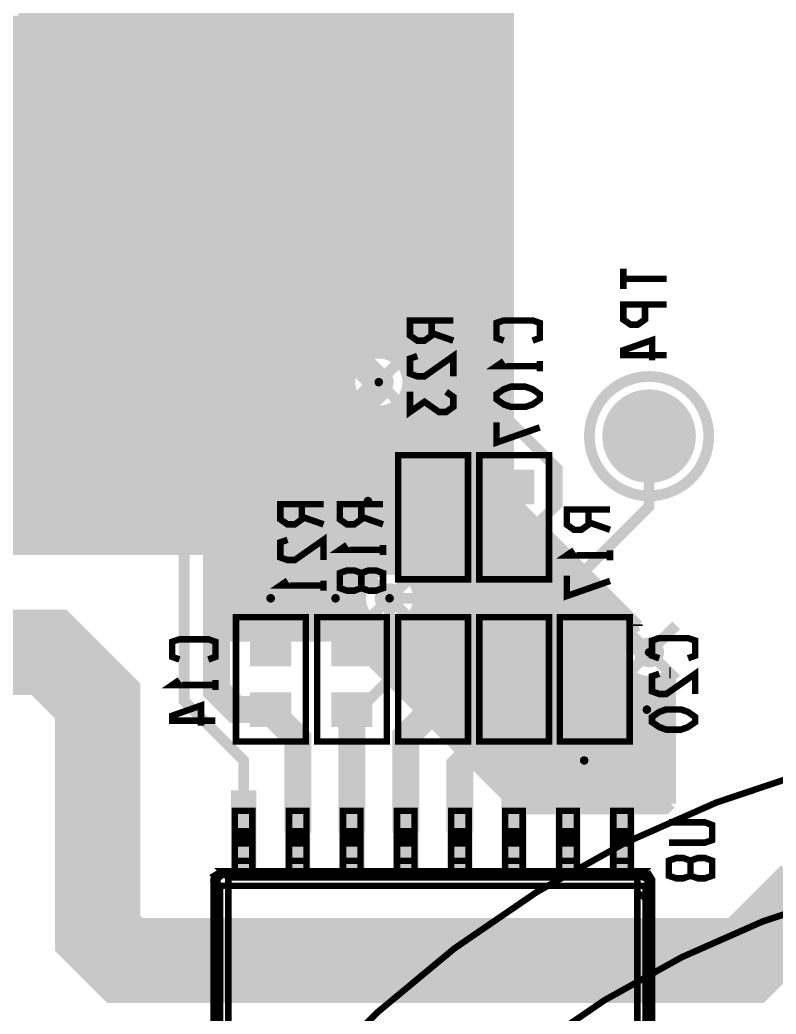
# Model space of a CAD drawing. Extents: x -20 to 155, y -92 to 168.
# Drawn here: x 49.99 to 67.75, y 41.03 to 64.39 of the extents above; entities that cross this region are included whole.
import ezdxf

# ---------------------------------------------------------------- set-up
doc = ezdxf.new("R2010")
doc.units = 0
doc.header["$MEASUREMENT"] = 0
doc.layers.get('0').update_dxf_attribs({"linetype": 'CONTINUOUS'})
for name, color, linetype in [('25-334-1_BOT', 7, 'CONTINUOUS'), ('25-334-1_DRD', 7, 'CONTINUOUS'), ('25-334-1_DRL', 2, 'CONTINUOUS'), ('25-334-1_IN1', 4, 'CONTINUOUS'), ('25-334-1_IN2', 3, 'CONTINUOUS'), ('25-334-1_SMB', 5, 'CONTINUOUS'), ('25-334-1_SMT', 10, 'CONTINUOUS'), ('25-334-1_SPB', 14, 'CONTINUOUS'), ('25-334-1_SSB', 12, 'CONTINUOUS'), ('25-334-1_SST', 11, 'CONTINUOUS'), ('25-334-1_TOP', 13, 'CONTINUOUS'), ('THRUHOLE_TAP', 7, 'CONTINUOUS')]:
    doc.layers.add(name, color=color, linetype=linetype)

# ---------------------------------------------------------------- blocks, each defined once
blk = doc.blocks.new('ROUND_40')
at = {"const_width": 0.3175}
blk.add_lwpolyline([(-0.15875, 0, 1), (0.15875, 0, 1)], format="xyb", close=True, dxfattribs=at)
blk = doc.blocks.new('ROUND_25')
at = {"const_width": 1.09982}
blk.add_lwpolyline([(-0.54991, 0, 1), (0.54991, 0, 1)], format="xyb", close=True, dxfattribs=at)
blk = doc.blocks.new('RECTANGLE_26')
blk.add_solid([(0.4826, 0.4064), (0.4826, -0.4064), (-0.4826, 0.4064), (-0.4826, -0.4064)])
blk = doc.blocks.new('RECTANGLE_31')
blk.add_solid([(0.29972, 0.99949), (0.29972, -0.99949), (-0.29972, 0.99949), (-0.29972, -0.99949)])
blk = doc.blocks.new('ROUND_39')
at = {"const_width": 0.35052}
blk.add_lwpolyline([(-0.17526, 0, 1), (0.17526, 0, 1)], format="xyb", close=True, dxfattribs=at)
blk = doc.blocks.new('ROUND_81')
at = {"const_width": 0.50038}
blk.add_lwpolyline([(-0.25019, 0, 1), (0.25019, 0, 1)], format="xyb", close=True, dxfattribs=at)
blk = doc.blocks.new('ROUND_85')
at = {"const_width": 0.10033}
blk.add_lwpolyline([(-0.050164, 0, 1), (0.050164, 0, 1)], format="xyb", close=True, dxfattribs=at)
blk = doc.blocks.new('ROUND_42')
at = {"const_width": 0.35052}
blk.add_lwpolyline([(-0.17526, 0, 1), (0.17526, 0, 1)], format="xyb", close=True, dxfattribs=at)
blk = doc.blocks.new('ROUND_35')
at = {"const_width": 0.10033}
blk.add_lwpolyline([(-0.050164, 0, 1), (0.050164, 0, 1)], format="xyb", close=True, dxfattribs=at)
blk = doc.blocks.new('ROUND_71')
at = {"const_width": 0.50038}
blk.add_lwpolyline([(-0.25019, 0, 1), (0.25019, 0, 1)], format="xyb", close=True, dxfattribs=at)

msp = doc.modelspace()

# ---------------------------------------------------------------- linework, layer by layer
at = {"layer": '25-334-1_BOT'}
for points, const_width in [([(55.245, 45.29074), (55.245, 46.99), (53.848, 48.387), (53.848, 52.197), (57.15, 55.499), (57.15, 70.866), (67.945, 81.661), (67.945, 92.6338)], 0.254), ([(61.595, 51.9938), (62.611, 53.0098), (62.611, 53.848), (58.039, 58.42), (58.039, 70.993), (67.056, 80.01), (67.945, 80.01)], 0.254), ([(55.88, 48.1838), (55.0672, 48.1838), (54.61, 48.641), (54.61, 51.943), (58.42, 55.753), (58.42, 55.88)], 0.635), ([(59.69, 48.1838), (60.1218, 48.1838), (60.579, 48.641), (60.579, 50.165), (61.214, 50.8), (62.611, 50.8), (64.77, 52.959), (64.77, 54.61)], 0.254), ([(58.166, 53.086), (58.4962, 53.4162), (59.69, 53.4162)], 0.254), ([(61.595, 53.4162), (59.69, 53.4162)], 0.254), ([(59.69, 51.9938), (59.69, 49.6062)], 0.635), ([(61.595, 51.9938), (59.69, 51.9938)], 0.635), ([(55.88, 50.8), (55.88, 49.6062)], 0.635), ([(55.88, 50.8), (55.88, 49.6062)], 0.635), ([(57.785, 49.6062), (57.785, 50.419), (57.404, 50.8)], 0.254), ([(57.785, 49.6062), (57.785, 50.419), (57.404, 50.8)], 0.254), ([(58.674, 50.8), (58.674, 48.895), (57.9628, 48.1838), (57.785, 48.1838)], 0.254), ([(63.5, 49.6062), (61.595, 49.6062)], 0.635), ([(63.5, 49.6062), (64.6938, 49.6062), (64.77, 49.53)], 0.254), ([(56.515, 45.29074), (56.515, 47.498), (55.88, 48.133), (55.88, 48.1838)], 0.635), ([(57.785, 48.1838), (57.785, 45.29074)], 0.635), ([(59.69, 48.1838), (59.055, 47.5488), (59.055, 45.29074)], 0.635), ([(60.325, 45.29074), (60.325, 46.863), (61.595, 48.133), (61.595, 48.1838)], 0.635), ([(63.5, 48.1838), (64.7192, 48.1838)], 0.254), ([(64.7192, 48.1838), (63.5, 48.1838)], 0.254), ([(62.865, 45.29074), (62.865, 46.609), (63.246, 46.99)], 0.254)]:
    msp.add_lwpolyline(points, dxfattribs=dict(at, const_width=const_width))
at = {"layer": '25-334-1_DRD', "const_width": 0.254}
for points in [[(59.055, 56.515), (57.785, 55.245)], [(59.055, 55.245), (57.785, 56.515)], [(64.77, 55.245), (64.77, 53.975)], [(65.405, 54.61), (64.135, 54.61)], [(58.801, 53.721), (57.531, 52.451)], [(58.801, 52.451), (57.531, 53.721)], [(56.515, 51.435), (55.245, 50.165)], [(56.515, 50.165), (55.245, 51.435)], [(56.515, 51.435), (55.245, 50.165)], [(56.515, 50.165), (55.245, 51.435)], [(58.039, 51.435), (56.769, 50.165)], [(58.039, 50.165), (56.769, 51.435)], [(58.039, 51.435), (56.769, 50.165)], [(58.039, 50.165), (56.769, 51.435)], [(59.309, 51.435), (58.039, 50.165)], [(59.309, 50.165), (58.039, 51.435)], [(65.405, 50.165), (64.135, 48.895)], [(65.405, 48.895), (64.135, 50.165)], [(65.3542, 48.8188), (64.0842, 47.5488)], [(65.3542, 47.5488), (64.0842, 48.8188)], [(65.3542, 48.8188), (64.0842, 47.5488)], [(65.3542, 47.5488), (64.0842, 48.8188)], [(63.881, 47.625), (62.611, 46.355)], [(63.881, 46.355), (62.611, 47.625)]]:
    msp.add_lwpolyline(points, dxfattribs=at)
at = {"layer": '25-334-1_DRL', "const_width": 1.99898}
msp.add_lwpolyline([(68.58, 43.815), (67.056, 42.291), (52.451, 42.291), (51.816, 42.926), (51.816, 48.387), (50.673, 49.53), (40.005, 49.53)], dxfattribs=at)
at = {"layer": '25-334-1_IN2', "const_width": 0.254}
for points in [[(51.2318, 123.81484), (51.2318, 51.943)], [(58.547, 123.78182), (58.547, 56.54802)], [(53.0606, 122.5169), (53.0606, 51.943)], [(60.3758, 121.69902), (60.3758, 47.1932)], [(60.6044, 121.46788), (60.6044, 46.9646)], [(60.833, 121.37898), (60.833, 46.736)], [(61.0616, 121.3739), (61.0616, 46.5074)], [(61.2902, 115.68938), (61.2902, 46.2788)], [(58.0898, 113.43894), (58.0898, 56.47436)], [(58.3184, 113.62436), (58.3184, 56.55056)], [(53.2892, 110.57636), (53.2892, 51.943)], [(53.5178, 110.20044), (53.5178, 51.943)], [(53.7464, 109.98454), (53.7464, 51.943)], [(53.975, 109.8423), (53.975, 51.943)], [(54.2036, 109.7534), (54.2036, 51.943)], [(54.4322, 109.70514), (54.4322, 51.943)], [(60.1472, 107.60202), (60.1472, 47.4218)], [(52.832, 90.98788), (52.832, 51.943)], [(56.0324, 86.16188), (56.0324, 49.911)], [(56.7182, 86.14664), (56.7182, 49.911)], [(56.261, 86.07298), (56.261, 49.911)], [(56.4896, 86.0679), (56.4896, 49.911)], [(61.468, 81.915), (61.468, 53.213)], [(58.7756, 81.75244), (58.7756, 56.45912)], [(51.0032, 81.53908), (51.0032, 51.943)], [(59.9186, 81.43494), (59.9186, 47.6504)], [(50.3174, 81.40192), (50.3174, 51.943)], [(50.546, 81.36128), (50.546, 51.943)], [(50.7746, 81.40192), (50.7746, 51.943)], [(59.0042, 81.38922), (59.0042, 56.22798)], [(59.2328, 81.26476), (59.2328, 51.18608)], [(59.4614, 81.23428), (59.4614, 48.1076)], [(59.69, 81.28508), (59.69, 47.879)], [(54.6608, 80.29702), (54.6608, 51.943)], [(55.8038, 80.25638), (55.8038, 49.911)], [(54.8894, 80.06588), (54.8894, 49.911)], [(55.5752, 80.05064), (55.5752, 49.911)], [(55.118, 79.97698), (55.118, 49.911)], [(55.3466, 79.9719), (55.3466, 49.911)], [(56.9468, 77.60208), (56.9468, 49.911)], [(57.1754, 77.46492), (57.1754, 49.911)], [(57.6326, 77.46492), (57.6326, 49.911)], [(57.8612, 77.60208), (57.8612, 56.26608)], [(57.404, 77.42428), (57.404, 49.911)], [(52.6034, 75.40244), (52.6034, 51.943)], [(51.4604, 75.08494), (51.4604, 51.943)], [(51.689, 74.93508), (51.689, 51.943)], [(51.9176, 74.88428), (51.9176, 51.943)], [(52.1462, 74.91476), (52.1462, 51.943)], [(52.3748, 75.03922), (52.3748, 51.943)], [(50.0888, 73.27138), (50.0888, 51.943)], [(61.468, 64.3636), (47.53356, 64.3636)], [(61.468, 64.135), (47.2313, 64.135)], [(61.468, 63.9064), (44.99356, 63.9064)], [(61.468, 63.6778), (45.10532, 63.6778)], [(61.468, 63.4492), (45.12818, 63.4492)], [(61.468, 63.2206), (45.06976, 63.2206)], [(61.468, 62.992), (44.90212, 62.992)], [(61.468, 62.7634), (40.259, 62.7634)], [(61.468, 62.5348), (40.259, 62.5348)], [(61.468, 62.3062), (40.259, 62.3062)], [(61.468, 62.0776), (40.259, 62.0776)], [(61.468, 61.849), (40.259, 61.849)], [(61.468, 61.6204), (40.259, 61.6204)], [(61.468, 61.3918), (40.259, 61.3918)], [(61.468, 61.1632), (40.259, 61.1632)], [(61.468, 60.9346), (40.259, 60.9346)], [(61.468, 60.706), (40.259, 60.706)], [(61.468, 60.4774), (40.259, 60.4774)], [(61.468, 60.2488), (40.259, 60.2488)], [(61.468, 60.0202), (40.259, 60.0202)], [(61.468, 59.7916), (40.259, 59.7916)], [(61.468, 59.563), (40.259, 59.563)], [(61.468, 59.3344), (40.259, 59.3344)], [(61.468, 59.1058), (40.259, 59.1058)], [(61.468, 58.8772), (40.259, 58.8772)], [(61.468, 58.6486), (40.259, 58.6486)], [(61.468, 58.42), (40.259, 58.42)], [(61.468, 58.1914), (40.259, 58.1914)], [(61.468, 57.9628), (40.259, 57.9628)], [(61.468, 57.7342), (40.259, 57.7342)], [(61.468, 57.5056), (40.259, 57.5056)], [(61.468, 57.277), (40.259, 57.277)], [(61.468, 57.0484), (47.40402, 57.0484)], [(61.468, 56.8198), (47.76978, 56.8198)], [(61.468, 56.5912), (47.8917, 56.5912)], [(57.93994, 56.3626), (47.92218, 56.3626)], [(61.468, 56.3626), (58.89752, 56.3626)], [(57.79008, 56.134), (47.87392, 56.134)], [(61.468, 56.134), (59.04992, 56.134)], [(57.73928, 55.9054), (47.72152, 55.9054)], [(61.468, 55.9054), (59.09818, 55.9054)], [(57.76976, 55.6768), (40.259, 55.6768)], [(57.8612, 55.49138), (57.8612, 49.7078)], [(59.0042, 55.53202), (59.0042, 51.39436)], [(61.468, 55.6768), (59.0677, 55.6768)], [(57.89422, 55.4482), (40.259, 55.4482)], [(58.0898, 55.28564), (58.0898, 51.14798)], [(58.7756, 55.30088), (58.7756, 51.47056)], [(61.468, 55.4482), (58.94578, 55.4482)], [(58.25744, 55.2196), (40.259, 55.2196)], [(58.3184, 55.2069), (58.3184, 51.37912)], [(58.547, 55.21198), (58.547, 51.46802)], [(61.468, 55.2196), (58.58002, 55.2196)], [(61.468, 54.991), (40.259, 54.991)], [(61.468, 54.7624), (40.259, 54.7624)], [(61.468, 54.5338), (40.259, 54.5338)], [(61.468, 54.3052), (40.259, 54.3052)], [(61.468, 54.0766), (40.259, 54.0766)], [(61.468, 53.848), (40.259, 53.848)], [(61.468, 53.6194), (40.259, 53.6194)], [(61.468, 53.3908), (40.259, 53.3908)], [(61.5188, 53.1622), (40.259, 53.1622)], [(61.468, 53.213), (64.51854, 50.16246)], [(61.5188, 53.1622), (61.5188, 46.0502)], [(61.7474, 52.9336), (40.259, 52.9336)], [(61.7474, 52.9336), (61.7474, 45.847)], [(61.976, 52.705), (40.259, 52.705)], [(61.976, 52.705), (61.976, 45.847)], [(62.2046, 52.4764), (40.259, 52.4764)], [(62.2046, 52.4764), (62.2046, 45.847)], [(62.4332, 52.2478), (40.259, 52.2478)], [(62.4332, 52.2478), (62.4332, 45.847)], [(62.6618, 52.0192), (40.259, 52.0192)], [(62.6618, 52.0192), (62.6618, 45.847)], [(54.864, 51.943), (40.259, 51.943)], [(54.864, 51.943), (54.864, 49.911)], [(62.8904, 51.7906), (54.864, 51.7906)], [(62.8904, 51.7906), (62.8904, 45.847)], [(63.119, 51.562), (54.864, 51.562)], [(63.119, 51.562), (63.119, 45.847)], [(58.25236, 51.3334), (54.864, 51.3334)], [(63.3476, 51.3334), (59.09564, 51.3334)], [(63.3476, 51.3334), (63.3476, 45.847)], [(58.06694, 51.1048), (54.864, 51.1048)], [(63.5762, 51.1048), (59.28106, 51.1048)], [(63.5762, 51.1048), (63.5762, 45.847)], [(57.99836, 50.8762), (54.864, 50.8762)], [(63.8048, 50.8762), (59.34964, 50.8762)], [(63.8048, 50.8762), (63.8048, 45.847)], [(58.01106, 50.6476), (54.864, 50.6476)], [(64.0334, 50.6476), (59.33694, 50.6476)], [(64.0334, 50.6476), (64.0334, 45.847)], [(58.11012, 50.419), (54.864, 50.419)], [(58.0898, 50.45202), (58.0898, 49.4792)], [(59.2328, 50.41138), (59.2328, 48.3362)], [(64.262, 50.419), (59.23788, 50.419)], [(64.262, 50.419), (64.262, 49.98212)], [(58.37174, 50.1904), (54.864, 50.1904)], [(58.3184, 50.22088), (58.3184, 49.2506)], [(58.547, 50.13198), (58.547, 49.022)], [(58.7756, 50.1269), (58.7756, 48.7934)], [(64.4906, 50.1904), (58.97372, 50.1904)], [(59.0042, 50.20564), (59.0042, 48.5648)], [(64.4906, 50.1904), (64.4906, 50.14976)], [(64.24422, 49.9618), (54.864, 49.9618)], [(57.658, 49.911), (54.864, 49.911)], [(57.658, 49.911), (61.722, 45.847)], [(64.11976, 49.7332), (57.8358, 49.7332)], [(64.08928, 49.5046), (58.0644, 49.5046)], [(64.14008, 49.276), (58.293, 49.276)], [(64.28994, 49.0474), (58.5216, 49.0474)], [(64.262, 49.07788), (64.262, 45.847)], [(65.1764, 48.9839), (65.1764, 45.8724)], [(65.278, 49.0474), (65.24752, 49.0474)], [(65.278, 49.07788), (65.278, 45.974)], [(65.278, 48.8188), (58.7502, 48.8188)], [(64.4906, 48.91024), (64.4906, 45.847)], [(64.7192, 48.85182), (64.7192, 45.847)], [(64.9478, 48.87214), (64.9478, 45.847)], [(65.278, 48.5902), (58.9788, 48.5902)], [(65.278, 48.3616), (59.2074, 48.3616)], [(65.278, 48.133), (59.436, 48.133)], [(65.278, 47.9044), (59.6646, 47.9044)], [(65.278, 47.6758), (59.8932, 47.6758)], [(65.278, 47.4472), (60.1218, 47.4472)], [(65.278, 47.2186), (60.3504, 47.2186)], [(65.278, 46.99), (60.579, 46.99)], [(65.278, 46.7614), (60.8076, 46.7614)], [(65.278, 46.5328), (61.0362, 46.5328)], [(65.278, 46.3042), (61.2648, 46.3042)], [(65.278, 46.0756), (61.4934, 46.0756)], [(65.278, 45.974), (65.151, 45.847), (61.722, 45.847)]]:
    msp.add_lwpolyline(points, dxfattribs=at)
for points in [[(58.42, 56.56072, 0.4142136), (57.73928, 55.88)], [(59.10072, 55.88, 0.4142136), (58.42, 56.56072)], [(57.73928, 55.88, 0.4142136), (58.42, 55.19928)], [(58.42, 55.19928, 0.4142136), (59.10072, 55.88)], [(58.674, 51.48072, 0.4142136), (57.99328, 50.8)], [(59.35472, 50.8, 0.4142136), (58.674, 51.48072)], [(57.99328, 50.8, 0.4142136), (58.674, 50.11928)], [(58.674, 50.11928, 0.4142136), (59.35472, 50.8)], [(64.51854, 50.16246, 0.3072473), (64.08928, 49.53)], [(64.08928, 49.53, 0.4142136), (64.77, 48.84928)], [(64.77, 48.84928, 0.214066), (65.2785, 49.07744)]]:
    msp.add_lwpolyline(points, format="xyb", dxfattribs=at)
at = {"layer": '25-334-1_SSB', "const_width": 0.1524}
for points in [[(64.16548, 58.06948), (64.16548, 58.54446)], [(65.18148, 58.3057), (64.16548, 58.3057)], [(64.67348, 57.70626), (64.67348, 57.35066), (64.5033, 57.23128), (64.33566, 57.23128), (64.16548, 57.35066), (64.16548, 57.70626), (65.18148, 57.70626)], [(59.66206, 57.33034), (59.66206, 56.97474), (59.49442, 56.85536), (59.32424, 56.85536), (59.15406, 56.97474), (59.15406, 57.33034), (60.17006, 57.33034)], [(62.03442, 56.85536), (62.20206, 56.91632), (62.20206, 57.27192), (62.03442, 57.33034), (61.35624, 57.33034), (61.18606, 57.27192), (61.18606, 56.91632), (61.35624, 56.85536)], [(59.66206, 57.03316), (60.17006, 56.85536)], [(64.84366, 56.39308), (64.84366, 56.86806), (64.16548, 56.6293), (64.16548, 56.51246), (65.18148, 56.51246)], [(60.17006, 56.01716), (60.17006, 56.49214), (59.49442, 56.01716), (59.32424, 56.01716), (59.15406, 56.07812), (59.15406, 56.43372), (59.32424, 56.49214)], [(62.20206, 56.25592), (61.18606, 56.25592), (61.35624, 56.37276)], [(62.20206, 56.13654), (62.20206, 56.37276)], [(62.20206, 55.59552), (62.03442, 55.71236), (61.86424, 55.77332), (61.52642, 55.77332), (61.35624, 55.71236), (61.18606, 55.59552), (61.18606, 55.47614), (61.35624, 55.35676), (61.52642, 55.29834), (61.86424, 55.29834), (62.03442, 55.35676), (62.20206, 55.47614), (62.20206, 55.59552)], [(60.00242, 55.65394), (60.17006, 55.53456), (60.17006, 55.29834), (60.00242, 55.17896), (59.83224, 55.17896), (59.49442, 55.41772), (59.15406, 55.17896), (59.15406, 55.65394)], [(62.20206, 54.81574), (61.18606, 54.46014), (61.18606, 54.93512)], [(60.5155, 54.1655), (60.5155, 51.2445), (58.8772, 51.2445), (58.8772, 54.1655), (60.5155, 54.1655)], [(62.4205, 54.1655), (62.4205, 51.2445), (60.7822, 51.2445), (60.7822, 54.1655), (62.4205, 54.1655)], [(56.61406, 53.01234), (56.61406, 52.65674), (56.44642, 52.53736), (56.27624, 52.53736), (56.10606, 52.65674), (56.10606, 53.01234), (57.12206, 53.01234)], [(58.01106, 53.01234), (58.01106, 52.65674), (57.84342, 52.53736), (57.67324, 52.53736), (57.50306, 52.65674), (57.50306, 53.01234), (58.51906, 53.01234)], [(63.34506, 52.88534), (63.34506, 52.52974), (63.17742, 52.41036), (63.00724, 52.41036), (62.83706, 52.52974), (62.83706, 52.88534), (63.85306, 52.88534)], [(56.61406, 52.71516), (57.12206, 52.53736)], [(58.01106, 52.71516), (58.51906, 52.53736)], [(63.34506, 52.58816), (63.85306, 52.41036)], [(57.12206, 51.69916), (57.12206, 52.17414), (56.44642, 51.69916), (56.27624, 51.69916), (56.10606, 51.76012), (56.10606, 52.11572), (56.27624, 52.17414)], [(58.51906, 51.93792), (57.50306, 51.93792), (57.67324, 52.05476)], [(58.51906, 51.81854), (58.51906, 52.05476)], [(63.85306, 51.81092), (62.83706, 51.81092), (63.00724, 51.92776)], [(63.85306, 51.69154), (63.85306, 51.92776)], [(58.01106, 51.03876), (57.84342, 50.98034), (57.67324, 50.98034), (57.50306, 51.03876), (57.50306, 51.39436), (57.67324, 51.45532), (57.84342, 51.45532), (58.01106, 51.39436), (58.01106, 51.03876), (58.18124, 50.98034), (58.35142, 50.98034), (58.51906, 51.03876), (58.51906, 51.39436), (58.35142, 51.45532), (58.18124, 51.45532), (58.01106, 51.39436)], [(63.85306, 51.20894), (62.83706, 50.85334), (62.83706, 51.32832)], [(57.12206, 51.09972), (56.10606, 51.09972), (56.27624, 51.21656)], [(57.12206, 50.98034), (57.12206, 51.21656)], [(56.7055, 50.3555), (56.7055, 47.4345), (55.0672, 47.4345), (55.0672, 50.3555), (56.7055, 50.3555)], [(58.6105, 50.3555), (58.6105, 47.4345), (56.9722, 47.4345), (56.9722, 50.3555), (58.6105, 50.3555)], [(60.5155, 50.3555), (60.5155, 47.4345), (58.8772, 47.4345), (58.8772, 50.3555), (60.5155, 50.3555)], [(62.4205, 50.3555), (62.4205, 47.4345), (60.7822, 47.4345), (60.7822, 50.3555), (62.4205, 50.3555)], [(62.6745, 47.4345), (62.6745, 50.3555), (64.3128, 50.3555), (64.3128, 47.4345), (62.6745, 47.4345)], [(54.41442, 49.36236), (54.58206, 49.42332), (54.58206, 49.77892), (54.41442, 49.83734), (53.73624, 49.83734), (53.56606, 49.77892), (53.56606, 49.42332), (53.73624, 49.36236)], [(65.6844, 49.3903), (65.85458, 49.45126), (65.85458, 49.80686), (65.6844, 49.86528), (65.00876, 49.86528), (64.83858, 49.80686), (64.83858, 49.45126), (65.00876, 49.3903)], [(65.85458, 48.5521), (65.85458, 49.02708), (65.1764, 48.5521), (65.00876, 48.5521), (64.83858, 48.61306), (64.83858, 48.96866), (65.00876, 49.02708)], [(54.58206, 48.76292), (53.56606, 48.76292), (53.73624, 48.87976)], [(54.58206, 48.64354), (54.58206, 48.87976)], [(54.24424, 47.80534), (54.24424, 48.28032), (53.56606, 48.04156), (53.56606, 47.92472), (54.58206, 47.92472)], [(65.85458, 48.01108), (65.6844, 48.13046), (65.51676, 48.18888), (65.1764, 48.18888), (65.00876, 48.13046), (64.83858, 48.01108), (64.83858, 47.8917), (65.00876, 47.77486), (65.1764, 47.7139), (65.51676, 47.7139), (65.6844, 47.77486), (65.85458, 47.8917), (65.85458, 48.01108)], [(60.11926, 44.38904), (59.26074, 44.38904), (58.84926, 44.38904), (57.99074, 44.38904), (57.57926, 44.38904), (56.72074, 44.38904), (56.30926, 44.38904), (55.45074, 44.38904), (55.03926, 44.38904), (55.03926, 44.63288), (55.03926, 45.03674), (55.45074, 45.03674), (55.45074, 45.17898), (55.45074, 45.3263), (55.03926, 45.3263), (55.03926, 45.80636), (55.45074, 45.80636), (55.45074, 45.3263)], [(56.72074, 44.38904), (56.72074, 44.63288), (56.30926, 44.63288), (56.30926, 45.03674), (56.30926, 45.17898), (56.72074, 45.17898), (56.72074, 45.3263), (56.72074, 45.80636), (56.30926, 45.80636), (56.30926, 45.3263), (56.30926, 45.17898)], [(57.99074, 44.38904), (57.99074, 44.63288), (57.57926, 44.63288), (57.57926, 45.03674), (57.57926, 45.17898), (57.99074, 45.17898), (57.99074, 45.3263), (57.99074, 45.80636), (57.57926, 45.80636), (57.57926, 45.3263), (57.57926, 45.17898)], [(59.26074, 44.38904), (59.26074, 44.63288), (58.84926, 44.63288), (58.84926, 45.03674), (58.84926, 45.17898), (59.26074, 45.17898), (59.26074, 45.3263), (59.26074, 45.80636), (58.84926, 45.80636), (58.84926, 45.3263), (58.84926, 45.17898)], [(60.53074, 45.3263), (60.53074, 45.80636), (60.11926, 45.80636), (60.11926, 45.3263), (60.53074, 45.3263), (60.53074, 45.17898), (60.53074, 45.03674), (60.11926, 45.03674), (60.11926, 44.63288), (60.11926, 44.38904), (60.53074, 44.38904), (64.64046, 44.38904), (64.643, 44.38904), (64.49314, 44.23918), (64.49314, 44.0436), (64.49314, 37.57168), (64.68872, 37.57168), (64.75984, 37.16528), (64.83858, 37.08654), (64.83858, 37.08908)], [(61.80074, 44.38904), (61.80074, 44.63288), (61.38926, 44.63288), (61.38926, 45.03674), (61.38926, 45.17898), (61.80074, 45.17898), (61.80074, 45.3263), (61.80074, 45.80636), (61.38926, 45.80636), (61.38926, 45.3263), (61.38926, 45.17898)], [(63.07074, 44.38904), (63.07074, 44.63288), (62.65926, 44.63288), (62.65926, 45.03674), (62.65926, 45.17898), (63.07074, 45.17898), (63.07074, 45.3263), (63.07074, 45.80636), (62.65926, 45.80636), (62.65926, 45.3263), (62.65926, 45.17898)], [(64.34074, 44.38904), (64.34074, 44.63288), (63.92926, 44.63288), (63.92926, 45.03674), (63.92926, 45.17898), (64.34074, 45.17898), (64.34074, 45.3263), (64.34074, 45.80636), (63.92926, 45.80636), (63.92926, 45.3263), (63.92926, 45.17898)], [(65.23482, 45.0596), (66.08318, 45.0596), (66.25082, 45.11802), (66.25082, 45.47362), (66.08318, 45.53458), (65.23482, 45.53458)], [(55.45074, 45.17898), (55.03926, 45.17898), (55.03926, 45.3263)], [(56.30926, 45.3263), (56.72074, 45.3263)], [(57.57926, 45.3263), (57.99074, 45.3263)], [(58.84926, 45.3263), (59.26074, 45.3263)], [(60.53074, 45.17898), (60.11926, 45.17898), (60.11926, 45.3263)], [(61.38926, 45.3263), (61.80074, 45.3263)], [(62.65926, 45.3263), (63.07074, 45.3263)], [(63.92926, 45.3263), (64.34074, 45.3263)], [(55.03926, 45.17898), (55.03926, 45.03674)], [(55.03926, 44.63288), (55.45074, 44.63288), (55.45074, 45.03674)], [(56.30926, 45.03674), (56.72074, 45.03674), (56.72074, 44.63288)], [(56.72074, 45.17898), (56.72074, 45.03674)], [(57.57926, 45.03674), (57.99074, 45.03674), (57.99074, 44.63288)], [(57.99074, 45.17898), (57.99074, 45.03674)], [(58.84926, 45.03674), (59.26074, 45.03674), (59.26074, 44.63288)], [(59.26074, 45.17898), (59.26074, 45.03674)], [(60.11926, 45.17898), (60.11926, 45.03674)], [(60.11926, 44.63288), (60.53074, 44.63288), (60.53074, 45.03674)], [(61.38926, 45.03674), (61.80074, 45.03674), (61.80074, 44.63288)], [(61.80074, 45.17898), (61.80074, 45.03674)], [(62.65926, 45.03674), (63.07074, 45.03674), (63.07074, 44.63288)], [(63.07074, 45.17898), (63.07074, 45.03674)], [(63.92926, 45.03674), (64.34074, 45.03674), (64.34074, 44.63288)], [(64.34074, 45.17898), (64.34074, 45.03674)], [(55.45074, 44.63288), (55.45074, 44.38904)], [(56.30926, 44.63288), (56.30926, 44.38904)], [(57.57926, 44.63288), (57.57926, 44.38904)], [(58.84926, 44.63288), (58.84926, 44.38904)], [(60.53074, 44.63288), (60.53074, 44.38904)], [(61.38926, 44.63288), (61.38926, 44.38904)], [(62.65926, 44.63288), (62.65926, 44.38904)], [(63.92926, 44.63288), (63.92926, 44.38904)], [(65.74282, 44.27982), (65.57518, 44.2214), (65.405, 44.2214), (65.23482, 44.27982), (65.23482, 44.63542), (65.405, 44.69638), (65.57518, 44.69638), (65.74282, 44.63542), (65.74282, 44.27982), (65.913, 44.2214), (66.08318, 44.2214), (66.25082, 44.27982), (66.25082, 44.63542), (66.08318, 44.69638), (65.913, 44.69638), (65.74282, 44.63542)], [(54.68874, 37.57168), (54.68874, 44.0436), (54.53888, 44.19346), (54.56174, 44.27982), (54.5592, 44.28236), (54.737, 44.38904), (54.56174, 44.28236)], [(54.88686, 44.23918), (54.737, 44.38904), (54.73954, 44.38904), (55.03926, 44.38904)], [(64.83858, 37.08654), (64.83858, 37.08908), (64.83858, 44.19092), (64.83858, 44.19346), (64.7319, 44.36872)], [(54.61762, 37.16528), (54.53888, 37.08654), (54.53888, 37.08908), (54.53888, 44.19092), (54.53888, 44.19346)], [(64.49314, 44.23918), (54.88686, 44.23918), (54.88686, 44.0436), (54.68874, 44.0436)], [(64.68872, 44.0436), (64.83858, 44.19346)], [(64.68872, 37.57168), (64.68872, 44.0436), (64.49314, 44.0436), (54.88686, 44.0436), (54.88686, 37.57168), (64.49314, 37.57168), (64.49314, 37.42944)]]:
    msp.add_lwpolyline(points, dxfattribs=at)
at = {"layer": '25-334-1_SSB'}
for points, const_width in [([(64.77, 56.01208, 0.4142136), (63.36792, 54.61)], 0.254), ([(66.17208, 54.61, 0.4142136), (64.77, 56.01208)], 0.254), ([(63.36792, 54.61, 0.4142136), (64.77, 53.20792)], 0.254), ([(64.77, 53.20792, 0.4142136), (66.17208, 54.61)], 0.254), ([(54.81574, 44.3103, 0.3925712), (54.61762, 44.11472)], 0.1524), ([(64.75984, 44.11472, 0.3924235), (64.56426, 44.3103)], 0.1524), ([(64.75984, 44.11472, 0.3185529), (64.56426, 44.25442)], 0.1524), ([(64.68872, 43.70832, 0.3228249), (64.4906, 43.85056)], 0.1524)]:
    msp.add_lwpolyline(points, format="xyb", dxfattribs=dict(at, const_width=const_width))
at = {"layer": '25-334-1_SST', "const_width": 0.1524}
for points in [[(75.565, 47.72406, 0.4142136), (50.06594, 22.225)], [(75.565, 44.72432, 0.4142136), (53.06568, 22.225)]]:
    msp.add_lwpolyline(points, format="xyb", dxfattribs=at)
at = {"layer": '25-334-1_TOP'}
for points, const_width in [([(58.42, 55.88), (57.912, 56.388), (47.244, 56.388)], 0.635), ([(64.77, 49.53), (63.5, 50.8), (58.674, 50.8)], 0.254)]:
    msp.add_lwpolyline(points, dxfattribs=dict(at, const_width=const_width))

# ---------------------------------------------------------------- block references
at = {"layer": '25-334-1_BOT'}
for name, p in [('ROUND_39', (58.42, 55.88)), ('ROUND_25', (64.77, 54.61)), ('RECTANGLE_26', (59.69, 53.4162)), ('RECTANGLE_26', (61.595, 53.4162)), ('ROUND_39', (58.166, 53.086)), ('RECTANGLE_26', (59.69, 51.9938)), ('RECTANGLE_26', (61.595, 51.9938)), ('ROUND_39', (55.88, 50.8)), ('ROUND_39', (57.404, 50.8)), ('ROUND_39', (58.674, 50.8)), ('RECTANGLE_26', (55.88, 49.6062)), ('RECTANGLE_26', (57.785, 49.6062)), ('RECTANGLE_26', (59.69, 49.6062)), ('RECTANGLE_26', (61.595, 49.6062)), ('RECTANGLE_26', (63.5, 49.6062)), ('ROUND_39', (64.77, 49.53)), ('RECTANGLE_26', (55.88, 48.1838)), ('RECTANGLE_26', (57.785, 48.1838)), ('ROUND_40', (57.785, 48.1838)), ('RECTANGLE_26', (59.69, 48.1838)), ('RECTANGLE_26', (61.595, 48.1838)), ('RECTANGLE_26', (63.5, 48.1838)), ('ROUND_39', (64.7192, 48.1838)), ('ROUND_39', (63.246, 46.99)), ('RECTANGLE_31', (55.245, 45.29074)), ('RECTANGLE_31', (56.515, 45.29074)), ('RECTANGLE_31', (57.785, 45.29074)), ('RECTANGLE_31', (59.055, 45.29074)), ('RECTANGLE_31', (60.325, 45.29074)), ('RECTANGLE_31', (61.595, 45.29074)), ('RECTANGLE_31', (62.865, 45.29074)), ('RECTANGLE_31', (64.135, 45.29074))]:
    msp.add_blockref(name, p, dxfattribs=at)
at = {"layer": '25-334-1_DRL'}
for name, p in [('ROUND_85', (58.42, 55.88)), ('ROUND_81', (64.77, 54.61)), ('ROUND_85', (58.166, 53.086)), ('ROUND_85', (55.88, 50.8)), ('ROUND_85', (57.404, 50.8)), ('ROUND_85', (58.674, 50.8)), ('ROUND_85', (64.77, 49.53)), ('ROUND_85', (64.7192, 48.1838)), ('ROUND_85', (63.246, 46.99))]:
    msp.add_blockref(name, p, dxfattribs=at)
at = {"layer": '25-334-1_IN1'}
for name, p in [('ROUND_42', (58.42, 55.88)), ('ROUND_25', (64.77, 54.61)), ('ROUND_39', (58.166, 53.086)), ('ROUND_39', (55.88, 50.8)), ('ROUND_39', (57.404, 50.8)), ('ROUND_42', (58.674, 50.8)), ('ROUND_42', (64.77, 49.53)), ('ROUND_39', (64.7192, 48.1838)), ('ROUND_39', (63.246, 46.99))]:
    msp.add_blockref(name, p, dxfattribs=at)
at = {"layer": '25-334-1_IN2'}
for name, p in [('ROUND_42', (58.42, 55.88)), ('ROUND_25', (64.77, 54.61)), ('ROUND_39', (58.166, 53.086)), ('ROUND_39', (55.88, 50.8)), ('ROUND_39', (57.404, 50.8)), ('ROUND_39', (58.674, 50.8)), ('ROUND_39', (64.77, 49.53)), ('ROUND_39', (64.7192, 48.1838)), ('ROUND_39', (63.246, 46.99))]:
    msp.add_blockref(name, p, dxfattribs=at)
at = {"layer": '25-334-1_SMB'}
for name, p in [('ROUND_25', (64.77, 54.61)), ('RECTANGLE_26', (59.69, 53.4162)), ('RECTANGLE_26', (61.595, 53.4162)), ('RECTANGLE_26', (59.69, 51.9938)), ('RECTANGLE_26', (61.595, 51.9938)), ('RECTANGLE_26', (55.88, 49.6062)), ('RECTANGLE_26', (57.785, 49.6062)), ('RECTANGLE_26', (59.69, 49.6062)), ('RECTANGLE_26', (61.595, 49.6062)), ('RECTANGLE_26', (63.5, 49.6062)), ('RECTANGLE_26', (55.88, 48.1838)), ('RECTANGLE_26', (57.785, 48.1838)), ('RECTANGLE_26', (59.69, 48.1838)), ('RECTANGLE_26', (61.595, 48.1838)), ('RECTANGLE_26', (63.5, 48.1838)), ('RECTANGLE_31', (55.245, 45.29074)), ('RECTANGLE_31', (56.515, 45.29074)), ('RECTANGLE_31', (57.785, 45.29074)), ('RECTANGLE_31', (59.055, 45.29074)), ('RECTANGLE_31', (60.325, 45.29074)), ('RECTANGLE_31', (61.595, 45.29074)), ('RECTANGLE_31', (62.865, 45.29074)), ('RECTANGLE_31', (64.135, 45.29074))]:
    msp.add_blockref(name, p, dxfattribs=at)
at = {"layer": '25-334-1_SMT'}
msp.add_blockref('ROUND_25', (64.77, 54.61), dxfattribs=at)
at = {"layer": '25-334-1_SPB'}
for name, p in [('RECTANGLE_26', (59.69, 53.4162)), ('RECTANGLE_26', (61.595, 53.4162)), ('RECTANGLE_26', (59.69, 51.9938)), ('RECTANGLE_26', (61.595, 51.9938)), ('RECTANGLE_26', (55.88, 49.6062)), ('RECTANGLE_26', (57.785, 49.6062)), ('RECTANGLE_26', (59.69, 49.6062)), ('RECTANGLE_26', (61.595, 49.6062)), ('RECTANGLE_26', (63.5, 49.6062)), ('RECTANGLE_26', (55.88, 48.1838)), ('RECTANGLE_26', (57.785, 48.1838)), ('RECTANGLE_26', (59.69, 48.1838)), ('RECTANGLE_26', (61.595, 48.1838)), ('RECTANGLE_26', (63.5, 48.1838)), ('RECTANGLE_31', (55.245, 45.29074)), ('RECTANGLE_31', (56.515, 45.29074)), ('RECTANGLE_31', (57.785, 45.29074)), ('RECTANGLE_31', (59.055, 45.29074)), ('RECTANGLE_31', (60.325, 45.29074)), ('RECTANGLE_31', (61.595, 45.29074)), ('RECTANGLE_31', (62.865, 45.29074)), ('RECTANGLE_31', (64.135, 45.29074))]:
    msp.add_blockref(name, p, dxfattribs=at)
at = {"layer": '25-334-1_TOP'}
for name, p in [('ROUND_39', (58.42, 55.88)), ('ROUND_25', (64.77, 54.61)), ('ROUND_39', (58.166, 53.086)), ('ROUND_39', (55.88, 50.8)), ('ROUND_39', (57.404, 50.8)), ('ROUND_39', (58.674, 50.8)), ('ROUND_39', (64.77, 49.53)), ('ROUND_39', (64.7192, 48.1838)), ('ROUND_39', (63.246, 46.99))]:
    msp.add_blockref(name, p, dxfattribs=at)
at = {"layer": 'THRUHOLE_TAP'}
for name, p in [('ROUND_35', (58.42, 55.88)), ('ROUND_71', (64.77, 54.61)), ('ROUND_35', (58.166, 53.086)), ('ROUND_35', (55.88, 50.8)), ('ROUND_35', (57.404, 50.8)), ('ROUND_35', (58.674, 50.8)), ('ROUND_35', (64.77, 49.53)), ('ROUND_35', (64.7192, 48.1838)), ('ROUND_35', (63.246, 46.99))]:
    msp.add_blockref(name, p, dxfattribs=at)

doc.saveas('drawing.dxf')
